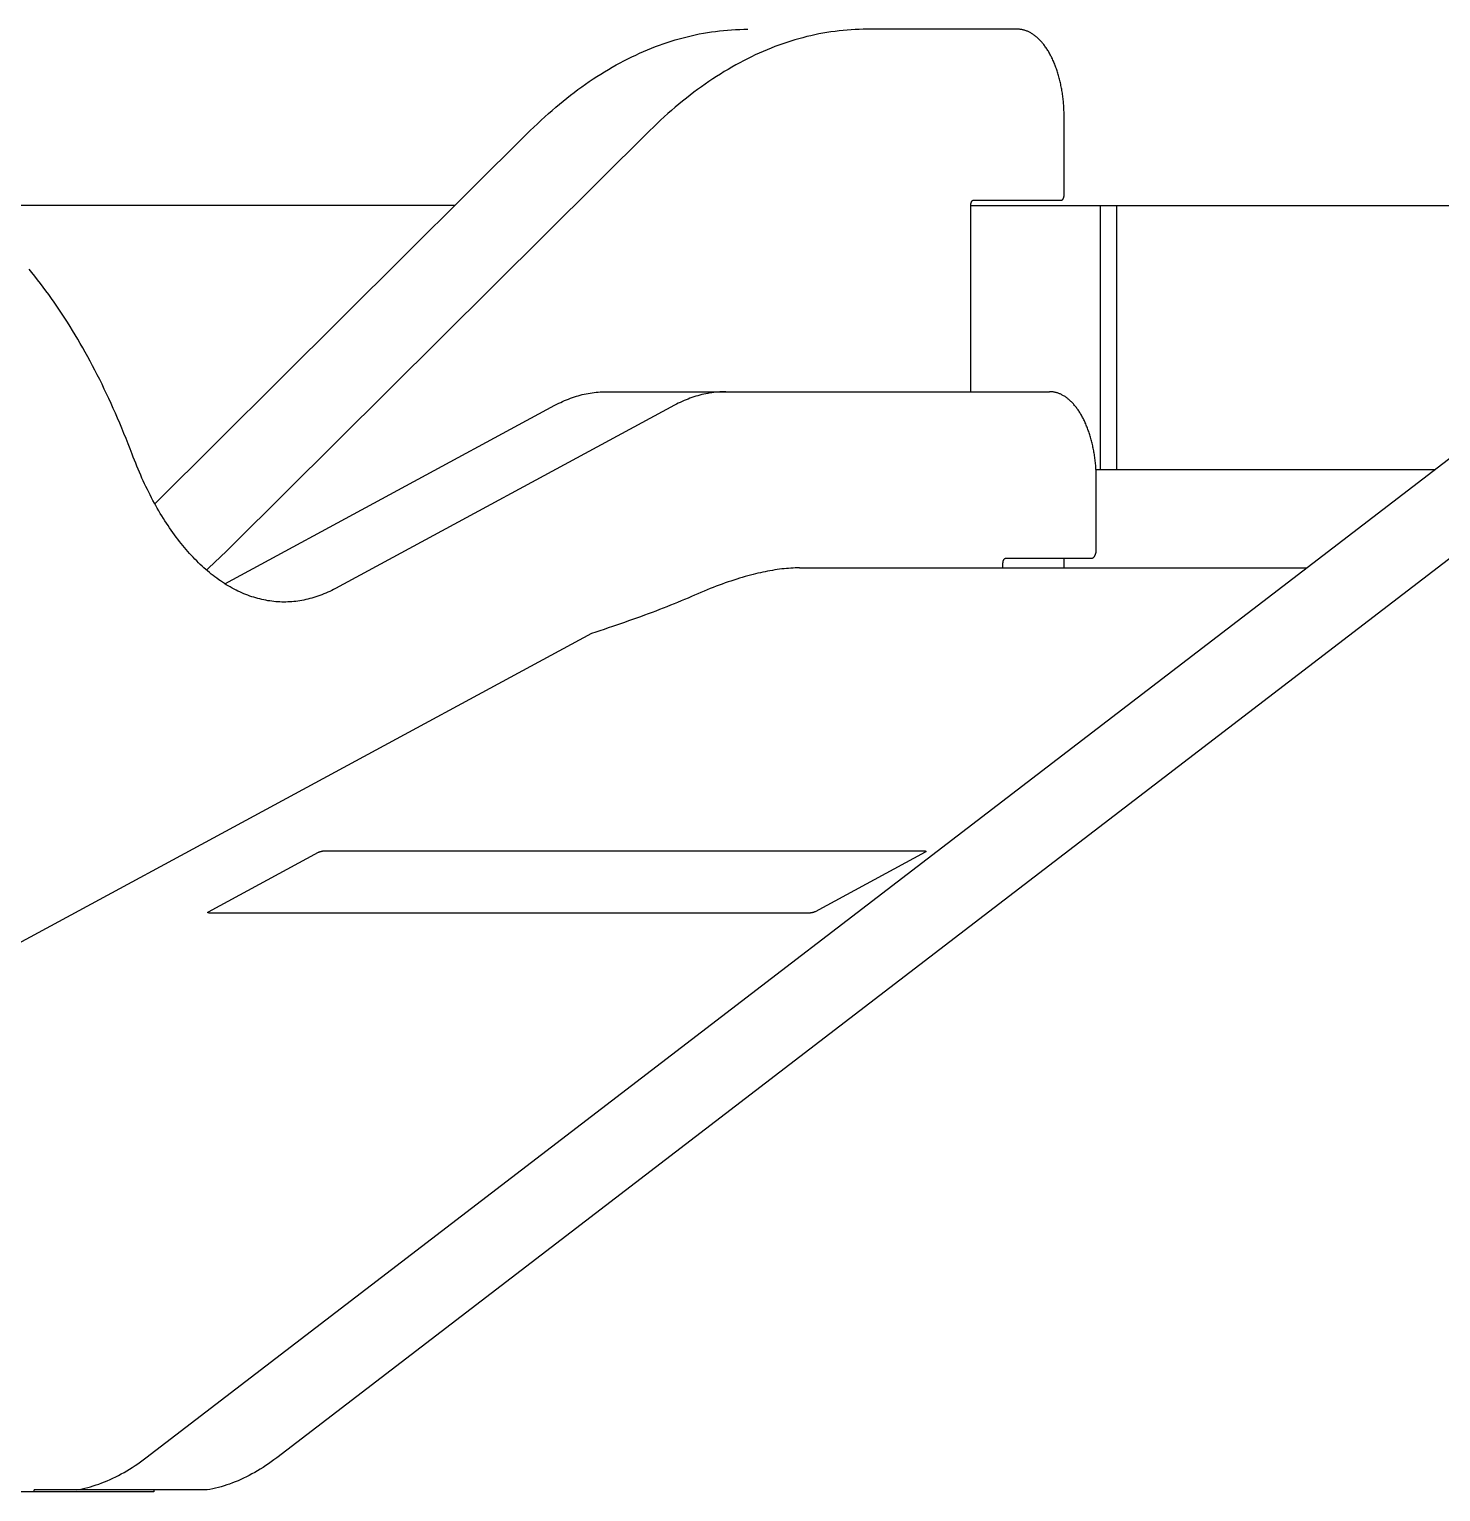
# Model space of a CAD drawing. Header units: millimetres. Extents: x 1084702 to 1166801, y 36632 to 124519.
# Drawn here: x 1098689.4 to 1098769.6, y 57932 to 58015 of the extents above; entities that cross this region are included whole.
import ezdxf

# ---------------------------------------------------------------- set-up
doc = ezdxf.new("R2010")
doc.units = ezdxf.units.MM
doc.header["$LTSCALE"] = 250
doc.linetypes.add('CENTER', pattern=[3, 2.5, -0.25, 0, -0.25])
doc.layers.get('0').update_dxf_attribs({"color": 255})

# ---------------------------------------------------------------- blocks, each defined once
blk = doc.blocks.new('PK65002M m platform_top')
at = {"linetype": 'Continuous'}
for p, q in [((-10549.051, 3439.602), (-10546.027, 3439.602)), ((-10546.027, 3439.602), (-10546.027, 3439.704)), ((-10546.027, 3439.704), (-10516.192, 3439.704)), ((-10546.027, 3439.602), (-10539.243, 3439.602)), ((-10539.243, 3439.704), (-10539.243, 3439.602)), ((-10570.866, 3390.983), (-10482.745, 3438.666)), ((-10629.396, 3379.192), (-10553.001, 3437.772)), ((-10545.58, 3437.772), (-10621.975, 3379.192)), ((-10589.807, 3403.4), (-10583.567, 3406.777)), ((-10583.159, 3406.86), (-10549.237, 3406.86)), ((-10549.136, 3406.777), (-10555.376, 3403.4)), ((-10555.783, 3403.318), (-10589.705, 3403.318)), ((-10575.573, 3378.032), (-10556.342, 3388.426)), ((-10550.052, 3388.159), (-10568.789, 3378.032)), ((-10582.677, 3387.262), (-10611.451, 3387.262)), ((-10594.381, 3386.712), (-10599.256, 3386.712)), ((-10597.694, 3387.262), (-10597.694, 3386.712)), ((-10594.222, 3387.262), (-10594.222, 3387.012)), ((-10599.521, 3386.212), (-10599.521, 3382.259)), ((-10574.179, 3362.44), (-10550.495, 3385.97)), ((-10546.079, 3383.616), (-10567.394, 3362.44)), ((-10618.724, 3381.685), (-10599.503, 3381.685)), ((-10600.68, 3381.685), (-10600.68, 3366.685)), ((-10599.755, 3381.685), (-10599.755, 3366.685)), ((-10571.707, 3377.259), (-10596.871, 3377.259)), ((-10592.395, 3377.259), (-10592.395, 3366.683)), ((-10592.395, 3366.685), (-10639.935, 3366.685)), ((-10563.122, 3366.685), (-10535.157, 3366.685)), ((-10597.694, 3366.083), (-10597.694, 3361.683)), ((-10592.554, 3366.383), (-10597.535, 3366.383)), ((-10595.044, 3356.683), (-10586.522, 3356.683))]:
    blk.add_line(p, q, dxfattribs=at)
for points in [[(-10553.001, 3437.772), (-10552.846, 3437.889), (-10552.691, 3438.002), (-10552.536, 3438.111), (-10552.38, 3438.217), (-10552.224, 3438.319), (-10552.068, 3438.418), (-10551.911, 3438.513), (-10551.754, 3438.605), (-10551.597, 3438.693), (-10551.44, 3438.777), (-10551.282, 3438.858), (-10551.124, 3438.935), (-10550.965, 3439.008), (-10550.807, 3439.078), (-10550.648, 3439.144), (-10550.489, 3439.206), (-10550.33, 3439.265), (-10550.171, 3439.32), (-10550.011, 3439.371), (-10549.852, 3439.419), (-10549.692, 3439.463), (-10549.532, 3439.503), (-10549.372, 3439.54), (-10549.212, 3439.573), (-10549.051, 3439.602)], [(-10541.63, 3439.602), (-10541.791, 3439.573), (-10541.951, 3439.54), (-10542.111, 3439.503), (-10542.271, 3439.463), (-10542.43, 3439.419), (-10542.59, 3439.371), (-10542.749, 3439.32), (-10542.909, 3439.265), (-10543.068, 3439.206), (-10543.227, 3439.144), (-10543.385, 3439.078), (-10543.544, 3439.008), (-10543.702, 3438.935), (-10543.86, 3438.858), (-10544.018, 3438.777), (-10544.176, 3438.693), (-10544.333, 3438.605), (-10544.49, 3438.513), (-10544.646, 3438.418), (-10544.803, 3438.32), (-10544.959, 3438.217), (-10545.115, 3438.111), (-10545.27, 3438.002), (-10545.425, 3437.889), (-10545.58, 3437.772)], [(-10583.567, 3406.777), (-10583.562, 3406.779), (-10583.557, 3406.782), (-10583.551, 3406.785), (-10583.546, 3406.787), (-10583.54, 3406.79), (-10583.534, 3406.792), (-10583.528, 3406.795), (-10583.522, 3406.797), (-10583.515, 3406.799), (-10583.509, 3406.802), (-10583.502, 3406.804), (-10583.495, 3406.807), (-10583.487, 3406.809), (-10583.48, 3406.811), (-10583.472, 3406.814), (-10583.464, 3406.816), (-10583.457, 3406.818), (-10583.448, 3406.82), (-10583.44, 3406.823), (-10583.432, 3406.825), (-10583.423, 3406.827), (-10583.415, 3406.829), (-10583.406, 3406.831), (-10583.397, 3406.833), (-10583.389, 3406.834), (-10583.38, 3406.836), (-10583.371, 3406.838), (-10583.362, 3406.84), (-10583.353, 3406.841), (-10583.344, 3406.843), (-10583.335, 3406.844), (-10583.326, 3406.846), (-10583.317, 3406.847), (-10583.307, 3406.848), (-10583.298, 3406.85), (-10583.289, 3406.851), (-10583.28, 3406.852), (-10583.271, 3406.853), (-10583.262, 3406.854), (-10583.253, 3406.855), (-10583.244, 3406.856), (-10583.235, 3406.856), (-10583.226, 3406.857), (-10583.218, 3406.858), (-10583.209, 3406.858), (-10583.2, 3406.859), (-10583.192, 3406.859), (-10583.184, 3406.859), (-10583.175, 3406.859), (-10583.167, 3406.86), (-10583.159, 3406.86)], [(-10549.237, 3406.86), (-10549.23, 3406.86), (-10549.222, 3406.859), (-10549.215, 3406.859), (-10549.207, 3406.859), (-10549.2, 3406.859), (-10549.194, 3406.858), (-10549.187, 3406.858), (-10549.18, 3406.857), (-10549.174, 3406.856), (-10549.168, 3406.856), (-10549.162, 3406.855), (-10549.156, 3406.854), (-10549.151, 3406.853), (-10549.145, 3406.852), (-10549.14, 3406.851), (-10549.136, 3406.85), (-10549.131, 3406.849), (-10549.127, 3406.847), (-10549.123, 3406.846), (-10549.119, 3406.844), (-10549.115, 3406.843), (-10549.112, 3406.841), (-10549.109, 3406.84), (-10549.106, 3406.838), (-10549.104, 3406.836), (-10549.101, 3406.834), (-10549.099, 3406.833), (-10549.098, 3406.831), (-10549.096, 3406.829), (-10549.095, 3406.827), (-10549.094, 3406.825), (-10549.094, 3406.823), (-10549.094, 3406.822)], [(-10549.094, 3406.822), (-10549.094, 3406.821), (-10549.094, 3406.818), (-10549.094, 3406.816), (-10549.094, 3406.814), (-10549.095, 3406.812), (-10549.096, 3406.809), (-10549.098, 3406.807), (-10549.099, 3406.805), (-10549.101, 3406.802), (-10549.104, 3406.8), (-10549.106, 3406.797), (-10549.109, 3406.795), (-10549.112, 3406.792), (-10549.115, 3406.79), (-10549.119, 3406.787), (-10549.123, 3406.785), (-10549.127, 3406.782), (-10549.131, 3406.779), (-10549.136, 3406.777)], [(-10589.849, 3403.355), (-10589.849, 3403.357), (-10589.849, 3403.359), (-10589.849, 3403.361), (-10589.848, 3403.363), (-10589.847, 3403.366), (-10589.846, 3403.368), (-10589.845, 3403.37), (-10589.843, 3403.373), (-10589.841, 3403.375), (-10589.839, 3403.378), (-10589.836, 3403.38), (-10589.834, 3403.383), (-10589.831, 3403.385), (-10589.827, 3403.388), (-10589.824, 3403.39), (-10589.82, 3403.393), (-10589.816, 3403.395), (-10589.811, 3403.398), (-10589.807, 3403.4)], [(-10589.705, 3403.318), (-10589.713, 3403.318), (-10589.72, 3403.318), (-10589.728, 3403.318), (-10589.735, 3403.318), (-10589.742, 3403.319), (-10589.749, 3403.319), (-10589.756, 3403.32), (-10589.762, 3403.32), (-10589.769, 3403.321), (-10589.775, 3403.322), (-10589.781, 3403.322), (-10589.786, 3403.323), (-10589.792, 3403.324), (-10589.797, 3403.325), (-10589.802, 3403.326), (-10589.807, 3403.327), (-10589.812, 3403.329), (-10589.816, 3403.33), (-10589.82, 3403.331), (-10589.824, 3403.333), (-10589.827, 3403.334), (-10589.831, 3403.336), (-10589.834, 3403.338), (-10589.837, 3403.339), (-10589.839, 3403.341), (-10589.841, 3403.343), (-10589.843, 3403.345), (-10589.845, 3403.347), (-10589.846, 3403.348), (-10589.847, 3403.35), (-10589.848, 3403.353), (-10589.849, 3403.355), (-10589.849, 3403.355)], [(-10555.376, 3403.4), (-10555.381, 3403.398), (-10555.386, 3403.395), (-10555.391, 3403.393), (-10555.397, 3403.39), (-10555.402, 3403.388), (-10555.408, 3403.385), (-10555.414, 3403.383), (-10555.421, 3403.38), (-10555.427, 3403.378), (-10555.434, 3403.375), (-10555.441, 3403.373), (-10555.448, 3403.371), (-10555.455, 3403.368), (-10555.463, 3403.366), (-10555.47, 3403.364), (-10555.478, 3403.361), (-10555.486, 3403.359), (-10555.494, 3403.357), (-10555.502, 3403.355), (-10555.511, 3403.353), (-10555.519, 3403.351), (-10555.528, 3403.349), (-10555.536, 3403.347), (-10555.545, 3403.345), (-10555.554, 3403.343), (-10555.563, 3403.341), (-10555.572, 3403.339), (-10555.581, 3403.338), (-10555.59, 3403.336), (-10555.599, 3403.334), (-10555.608, 3403.333), (-10555.617, 3403.331), (-10555.626, 3403.33), (-10555.635, 3403.329), (-10555.644, 3403.328), (-10555.653, 3403.326), (-10555.662, 3403.325), (-10555.672, 3403.324), (-10555.681, 3403.323), (-10555.69, 3403.322), (-10555.698, 3403.322), (-10555.707, 3403.321), (-10555.716, 3403.32), (-10555.725, 3403.32), (-10555.734, 3403.319), (-10555.742, 3403.319), (-10555.751, 3403.318), (-10555.759, 3403.318), (-10555.767, 3403.318), (-10555.775, 3403.318), (-10555.783, 3403.318)], [(-10576.542, 3388.889), (-10576.349, 3388.971), (-10576.153, 3389.054), (-10575.956, 3389.137), (-10575.756, 3389.219), (-10575.555, 3389.301), (-10575.351, 3389.383), (-10575.145, 3389.465), (-10574.938, 3389.547), (-10574.728, 3389.629), (-10574.516, 3389.71), (-10574.302, 3389.792), (-10574.086, 3389.873), (-10573.868, 3389.953), (-10573.648, 3390.034), (-10573.427, 3390.115), (-10573.203, 3390.195), (-10572.977, 3390.275), (-10572.75, 3390.355), (-10572.521, 3390.434), (-10572.29, 3390.513), (-10572.057, 3390.592), (-10571.822, 3390.671), (-10571.585, 3390.75), (-10571.347, 3390.828), (-10571.107, 3390.906), (-10570.866, 3390.983)], [(-10556.342, 3388.426), (-10556.232, 3388.484), (-10556.122, 3388.54), (-10556.011, 3388.594), (-10555.9, 3388.645), (-10555.788, 3388.695), (-10555.677, 3388.742), (-10555.565, 3388.786), (-10555.452, 3388.829), (-10555.34, 3388.869), (-10555.227, 3388.907), (-10555.114, 3388.943), (-10555.001, 3388.976), (-10554.888, 3389.007), (-10554.775, 3389.036), (-10554.661, 3389.062), (-10554.548, 3389.086), (-10554.434, 3389.108), (-10554.32, 3389.127), (-10554.206, 3389.144), (-10554.091, 3389.159), (-10553.977, 3389.171), (-10553.863, 3389.181), (-10553.748, 3389.189), (-10553.634, 3389.195), (-10553.519, 3389.198), (-10553.424, 3389.199)], [(-10553.424, 3389.199), (-10553.405, 3389.198), (-10553.29, 3389.197), (-10553.176, 3389.193), (-10553.062, 3389.187), (-10552.948, 3389.178), (-10552.833, 3389.167), (-10552.719, 3389.154), (-10552.605, 3389.139), (-10552.491, 3389.121), (-10552.377, 3389.101), (-10552.263, 3389.078), (-10552.149, 3389.053), (-10552.036, 3389.026), (-10551.922, 3388.997), (-10551.809, 3388.965), (-10551.696, 3388.931), (-10551.583, 3388.895), (-10551.471, 3388.856), (-10551.359, 3388.815), (-10551.247, 3388.772), (-10551.135, 3388.726), (-10551.023, 3388.678), (-10550.912, 3388.628), (-10550.801, 3388.576), (-10550.69, 3388.521), (-10550.579, 3388.464), (-10550.469, 3388.405), (-10550.359, 3388.344), (-10550.25, 3388.28), (-10550.141, 3388.215), (-10550.033, 3388.147), (-10549.924, 3388.077), (-10549.817, 3388.004), (-10549.709, 3387.93), (-10549.603, 3387.853), (-10549.496, 3387.774), (-10549.39, 3387.693), (-10549.284, 3387.609), (-10549.179, 3387.524), (-10549.074, 3387.436), (-10548.97, 3387.347), (-10548.867, 3387.255), (-10548.763, 3387.161), (-10548.661, 3387.065), (-10548.559, 3386.967), (-10548.458, 3386.867), (-10548.357, 3386.764), (-10548.257, 3386.66), (-10548.157, 3386.554), (-10548.058, 3386.446), (-10547.96, 3386.335), (-10547.862, 3386.223), (-10547.765, 3386.109), (-10547.669, 3385.992), (-10547.573, 3385.874), (-10547.478, 3385.754), (-10547.383, 3385.631), (-10547.29, 3385.507), (-10547.197, 3385.382), (-10547.105, 3385.254), (-10547.013, 3385.124), (-10546.922, 3384.993), (-10546.833, 3384.859), (-10546.743, 3384.724), (-10546.655, 3384.587), (-10546.567, 3384.448), (-10546.48, 3384.307), (-10546.394, 3384.165), (-10546.309, 3384.021), (-10546.224, 3383.875), (-10546.141, 3383.727), (-10546.058, 3383.578), (-10545.976, 3383.427), (-10545.895, 3383.274), (-10545.815, 3383.12), (-10545.736, 3382.965), (-10545.658, 3382.807), (-10545.58, 3382.648), (-10545.504, 3382.488), (-10545.428, 3382.326), (-10545.354, 3382.162), (-10545.28, 3381.996), (-10545.207, 3381.83), (-10545.135, 3381.661), (-10545.064, 3381.492), (-10544.995, 3381.321), (-10544.926, 3381.148), (-10544.858, 3380.974), (-10544.791, 3380.799)], [(-10579.894, 3387.67), (-10579.74, 3387.712), (-10579.585, 3387.756), (-10579.428, 3387.801), (-10579.269, 3387.849), (-10579.109, 3387.899), (-10578.948, 3387.951), (-10578.785, 3388.005), (-10578.621, 3388.06), (-10578.456, 3388.118), (-10578.289, 3388.178), (-10578.121, 3388.24), (-10577.951, 3388.304), (-10577.78, 3388.37), (-10577.607, 3388.438), (-10577.433, 3388.508), (-10577.258, 3388.58), (-10577.081, 3388.654), (-10576.903, 3388.73), (-10576.723, 3388.808), (-10576.542, 3388.889)], [(-10582.677, 3387.262), (-10582.556, 3387.263), (-10582.433, 3387.265), (-10582.309, 3387.27), (-10582.184, 3387.277), (-10582.057, 3387.286), (-10581.929, 3387.296), (-10581.799, 3387.309), (-10581.669, 3387.323), (-10581.536, 3387.339), (-10581.403, 3387.358), (-10581.268, 3387.378), (-10581.132, 3387.4), (-10580.994, 3387.424), (-10580.856, 3387.45)], [(-10580.856, 3387.45), (-10580.722, 3387.476), (-10580.587, 3387.504), (-10580.451, 3387.534), (-10580.313, 3387.565), (-10580.175, 3387.599), (-10580.035, 3387.634), (-10579.894, 3387.67)], [(-10550.495, 3385.97), (-10550.154, 3386.305), (-10549.812, 3386.636), (-10549.469, 3386.962), (-10549.125, 3387.283), (-10549.014, 3387.384)], [(-10599.256, 3386.712), (-10599.263, 3386.712), (-10599.27, 3386.711), (-10599.278, 3386.71), (-10599.285, 3386.709), (-10599.292, 3386.707), (-10599.299, 3386.705), (-10599.306, 3386.703), (-10599.313, 3386.7), (-10599.32, 3386.697), (-10599.327, 3386.693), (-10599.334, 3386.69), (-10599.341, 3386.686), (-10599.347, 3386.681), (-10599.354, 3386.676), (-10599.361, 3386.671), (-10599.367, 3386.666), (-10599.374, 3386.66), (-10599.38, 3386.653), (-10599.386, 3386.647), (-10599.393, 3386.64), (-10599.399, 3386.633), (-10599.405, 3386.626), (-10599.411, 3386.618), (-10599.416, 3386.61), (-10599.422, 3386.601), (-10599.428, 3386.593), (-10599.433, 3386.584), (-10599.438, 3386.575), (-10599.443, 3386.565), (-10599.448, 3386.556), (-10599.453, 3386.546), (-10599.458, 3386.535), (-10599.463, 3386.525), (-10599.467, 3386.514), (-10599.471, 3386.503), (-10599.475, 3386.492), (-10599.479, 3386.481), (-10599.483, 3386.47), (-10599.487, 3386.458), (-10599.49, 3386.446), (-10599.493, 3386.434), (-10599.496, 3386.422), (-10599.499, 3386.409), (-10599.502, 3386.397), (-10599.505, 3386.384), (-10599.507, 3386.372), (-10599.509, 3386.359), (-10599.511, 3386.346), (-10599.513, 3386.333), (-10599.515, 3386.319), (-10599.516, 3386.306), (-10599.518, 3386.293), (-10599.519, 3386.279), (-10599.519, 3386.266), (-10599.52, 3386.252), (-10599.521, 3386.239), (-10599.521, 3386.225), (-10599.521, 3386.212)], [(-10594.222, 3387.012), (-10594.222, 3387.002), (-10594.222, 3386.993), (-10594.223, 3386.984), (-10594.223, 3386.975), (-10594.224, 3386.966), (-10594.225, 3386.957), (-10594.226, 3386.947), (-10594.227, 3386.938), (-10594.228, 3386.93), (-10594.229, 3386.921), (-10594.231, 3386.912), (-10594.233, 3386.903), (-10594.234, 3386.895), (-10594.236, 3386.886), (-10594.239, 3386.878), (-10594.241, 3386.87), (-10594.243, 3386.862), (-10594.246, 3386.854), (-10594.248, 3386.846), (-10594.251, 3386.838), (-10594.254, 3386.831), (-10594.257, 3386.824), (-10594.26, 3386.817), (-10594.263, 3386.81), (-10594.267, 3386.803), (-10594.27, 3386.796), (-10594.274, 3386.79), (-10594.277, 3386.784), (-10594.281, 3386.778), (-10594.285, 3386.772), (-10594.289, 3386.767), (-10594.293, 3386.762), (-10594.297, 3386.757), (-10594.301, 3386.752), (-10594.306, 3386.747), (-10594.31, 3386.743), (-10594.314, 3386.739), (-10594.319, 3386.735), (-10594.323, 3386.732), (-10594.328, 3386.729), (-10594.333, 3386.726), (-10594.337, 3386.723), (-10594.342, 3386.721), (-10594.347, 3386.719), (-10594.352, 3386.717), (-10594.356, 3386.715), (-10594.361, 3386.714), (-10594.366, 3386.713), (-10594.371, 3386.712), (-10594.376, 3386.712), (-10594.381, 3386.712)], [(-10599.521, 3382.259), (-10599.521, 3382.183), (-10599.52, 3382.106), (-10599.518, 3382.03), (-10599.516, 3381.954), (-10599.513, 3381.878), (-10599.51, 3381.802), (-10599.506, 3381.726), (-10599.501, 3381.65), (-10599.496, 3381.575), (-10599.49, 3381.499), (-10599.484, 3381.424), (-10599.477, 3381.349), (-10599.469, 3381.274), (-10599.461, 3381.2), (-10599.452, 3381.125), (-10599.443, 3381.051), (-10599.432, 3380.977), (-10599.422, 3380.904), (-10599.411, 3380.83), (-10599.399, 3380.757), (-10599.386, 3380.685), (-10599.373, 3380.612), (-10599.36, 3380.54), (-10599.345, 3380.469), (-10599.331, 3380.398), (-10599.315, 3380.328), (-10599.3, 3380.258), (-10599.283, 3380.188), (-10599.266, 3380.119), (-10599.249, 3380.05), (-10599.23, 3379.982), (-10599.212, 3379.914), (-10599.192, 3379.847), (-10599.173, 3379.781), (-10599.152, 3379.715), (-10599.132, 3379.649), (-10599.11, 3379.585), (-10599.088, 3379.521), (-10599.066, 3379.457), (-10599.043, 3379.395), (-10599.02, 3379.332), (-10598.996, 3379.271), (-10598.971, 3379.21), (-10598.947, 3379.15), (-10598.921, 3379.091), (-10598.895, 3379.032), (-10598.869, 3378.974), (-10598.842, 3378.917), (-10598.815, 3378.86), (-10598.787, 3378.805), (-10598.759, 3378.75), (-10598.731, 3378.696), (-10598.702, 3378.643), (-10598.672, 3378.591), (-10598.642, 3378.54), (-10598.612, 3378.489), (-10598.581, 3378.44), (-10598.55, 3378.391), (-10598.519, 3378.343), (-10598.487, 3378.296), (-10598.455, 3378.25), (-10598.422, 3378.205), (-10598.389, 3378.161), (-10598.356, 3378.117), (-10598.322, 3378.075), (-10598.288, 3378.034), (-10598.254, 3377.994), (-10598.22, 3377.954), (-10598.185, 3377.916), (-10598.149, 3377.879), (-10598.114, 3377.842), (-10598.078, 3377.807), (-10598.042, 3377.773), (-10598.005, 3377.74), (-10597.969, 3377.708), (-10597.932, 3377.677), (-10597.895, 3377.647), (-10597.857, 3377.618), (-10597.82, 3377.59), (-10597.782, 3377.563), (-10597.744, 3377.538), (-10597.706, 3377.513), (-10597.667, 3377.49), (-10597.628, 3377.467), (-10597.59, 3377.446), (-10597.551, 3377.426), (-10597.511, 3377.407), (-10597.472, 3377.389), (-10597.433, 3377.372), (-10597.393, 3377.357), (-10597.354, 3377.342), (-10597.314, 3377.329), (-10597.274, 3377.317), (-10597.234, 3377.306), (-10597.194, 3377.296), (-10597.154, 3377.287), (-10597.114, 3377.28), (-10597.073, 3377.273), (-10597.033, 3377.268), (-10596.993, 3377.264), (-10596.952, 3377.261), (-10596.912, 3377.259), (-10596.871, 3377.259)], [(-10544.791, 3380.799), (-10544.678, 3380.503), (-10544.564, 3380.209), (-10544.448, 3379.917), (-10544.331, 3379.626), (-10544.213, 3379.338), (-10544.093, 3379.052), (-10543.971, 3378.767), (-10543.848, 3378.485), (-10543.724, 3378.205), (-10543.599, 3377.927), (-10543.472, 3377.651), (-10543.344, 3377.377), (-10543.214, 3377.106), (-10543.084, 3376.837), (-10542.952, 3376.57), (-10542.819, 3376.306), (-10542.684, 3376.044), (-10542.549, 3375.784), (-10542.412, 3375.527), (-10542.273, 3375.272), (-10542.134, 3375.02), (-10541.993, 3374.769), (-10541.851, 3374.521), (-10541.708, 3374.276), (-10541.564, 3374.033), (-10541.418, 3373.792), (-10541.271, 3373.554), (-10541.123, 3373.318), (-10540.974, 3373.085), (-10540.824, 3372.855), (-10540.673, 3372.627), (-10540.521, 3372.402), (-10540.367, 3372.179), (-10540.213, 3371.96), (-10540.058, 3371.743), (-10539.902, 3371.528), (-10539.744, 3371.317), (-10539.586, 3371.108), (-10539.426, 3370.902), (-10539.266, 3370.698), (-10539.104, 3370.497), (-10538.942, 3370.299)], [(-10578.491, 3377.259), (-10578.378, 3377.26), (-10578.264, 3377.263), (-10578.15, 3377.269), (-10578.037, 3377.277), (-10577.923, 3377.288), (-10577.809, 3377.3), (-10577.696, 3377.315), (-10577.583, 3377.332), (-10577.47, 3377.352), (-10577.356, 3377.374), (-10577.243, 3377.398), (-10577.131, 3377.424), (-10577.018, 3377.453), (-10576.905, 3377.484), (-10576.793, 3377.517), (-10576.681, 3377.553), (-10576.569, 3377.591), (-10576.457, 3377.631), (-10576.346, 3377.673), (-10576.235, 3377.717), (-10576.124, 3377.764), (-10576.013, 3377.813), (-10575.903, 3377.865), (-10575.793, 3377.918), (-10575.683, 3377.974), (-10575.573, 3378.032)], [(-10568.789, 3378.032), (-10568.898, 3377.974), (-10569.008, 3377.918), (-10569.118, 3377.865), (-10569.228, 3377.813), (-10569.339, 3377.764), (-10569.45, 3377.718), (-10569.561, 3377.673), (-10569.672, 3377.631), (-10569.784, 3377.591), (-10569.896, 3377.553), (-10570.008, 3377.517), (-10570.12, 3377.484), (-10570.233, 3377.453), (-10570.346, 3377.424), (-10570.458, 3377.398), (-10570.571, 3377.374), (-10570.685, 3377.352), (-10570.798, 3377.333), (-10570.911, 3377.315), (-10571.025, 3377.3), (-10571.138, 3377.288), (-10571.252, 3377.277), (-10571.366, 3377.269), (-10571.479, 3377.263), (-10571.593, 3377.26), (-10571.707, 3377.259)], [(-10592.395, 3366.683), (-10592.395, 3366.673), (-10592.395, 3366.664), (-10592.395, 3366.655), (-10592.396, 3366.646), (-10592.397, 3366.637), (-10592.397, 3366.628), (-10592.398, 3366.618), (-10592.4, 3366.61), (-10592.401, 3366.601), (-10592.402, 3366.592), (-10592.404, 3366.583), (-10592.405, 3366.574), (-10592.407, 3366.566), (-10592.409, 3366.557), (-10592.411, 3366.549), (-10592.414, 3366.541), (-10592.416, 3366.533), (-10592.419, 3366.525), (-10592.421, 3366.517), (-10592.424, 3366.509), (-10592.427, 3366.502), (-10592.43, 3366.495), (-10592.433, 3366.488), (-10592.436, 3366.481), (-10592.44, 3366.474), (-10592.443, 3366.467), (-10592.447, 3366.461), (-10592.45, 3366.455), (-10592.454, 3366.449), (-10592.458, 3366.443), (-10592.462, 3366.438), (-10592.466, 3366.433), (-10592.47, 3366.428), (-10592.474, 3366.423), (-10592.478, 3366.418), (-10592.483, 3366.414), (-10592.487, 3366.41), (-10592.492, 3366.406), (-10592.496, 3366.403), (-10592.501, 3366.4), (-10592.505, 3366.397), (-10592.51, 3366.394), (-10592.515, 3366.392), (-10592.52, 3366.39), (-10592.524, 3366.388), (-10592.529, 3366.386), (-10592.534, 3366.385), (-10592.539, 3366.384), (-10592.544, 3366.383), (-10592.549, 3366.383), (-10592.554, 3366.383)], [(-10597.535, 3366.383), (-10597.54, 3366.383), (-10597.545, 3366.382), (-10597.55, 3366.381), (-10597.554, 3366.38), (-10597.559, 3366.379), (-10597.564, 3366.378), (-10597.569, 3366.376), (-10597.574, 3366.374), (-10597.578, 3366.371), (-10597.583, 3366.369), (-10597.588, 3366.366), (-10597.592, 3366.362), (-10597.597, 3366.359), (-10597.601, 3366.355), (-10597.606, 3366.351), (-10597.61, 3366.347), (-10597.614, 3366.343), (-10597.619, 3366.338), (-10597.623, 3366.333), (-10597.627, 3366.328), (-10597.631, 3366.322), (-10597.635, 3366.316), (-10597.638, 3366.311), (-10597.642, 3366.304), (-10597.646, 3366.298), (-10597.649, 3366.292), (-10597.652, 3366.285), (-10597.656, 3366.278), (-10597.659, 3366.271), (-10597.662, 3366.264), (-10597.665, 3366.256), (-10597.667, 3366.248), (-10597.67, 3366.241), (-10597.673, 3366.233), (-10597.675, 3366.225), (-10597.677, 3366.216), (-10597.679, 3366.208), (-10597.681, 3366.2), (-10597.683, 3366.191), (-10597.685, 3366.183), (-10597.686, 3366.174), (-10597.688, 3366.165), (-10597.689, 3366.156), (-10597.69, 3366.147), (-10597.691, 3366.138), (-10597.692, 3366.129), (-10597.693, 3366.12), (-10597.693, 3366.11), (-10597.694, 3366.101), (-10597.694, 3366.092), (-10597.694, 3366.083)], [(-10586.522, 3356.683), (-10586.293, 3356.685), (-10586.063, 3356.691), (-10585.834, 3356.7), (-10585.605, 3356.713), (-10585.376, 3356.73), (-10585.147, 3356.75), (-10584.918, 3356.775), (-10584.689, 3356.803), (-10584.46, 3356.835), (-10584.232, 3356.87), (-10584.003, 3356.909), (-10583.775, 3356.952), (-10583.547, 3356.999), (-10583.32, 3357.05), (-10583.092, 3357.104), (-10582.865, 3357.162), (-10582.638, 3357.223), (-10582.411, 3357.288), (-10582.185, 3357.357), (-10581.959, 3357.43), (-10581.733, 3357.506), (-10581.508, 3357.586), (-10581.283, 3357.67), (-10581.058, 3357.758), (-10580.834, 3357.849), (-10580.611, 3357.943), (-10580.387, 3358.042), (-10580.165, 3358.144), (-10579.942, 3358.249), (-10579.72, 3358.359), (-10579.499, 3358.471), (-10579.278, 3358.588), (-10579.058, 3358.708), (-10578.838, 3358.832), (-10578.619, 3358.959), (-10578.4, 3359.09), (-10578.183, 3359.224), (-10577.965, 3359.362), (-10577.749, 3359.504), (-10577.533, 3359.649), (-10577.317, 3359.797), (-10577.103, 3359.949), (-10576.889, 3360.105), (-10576.675, 3360.264), (-10576.463, 3360.426), (-10576.251, 3360.592), (-10576.04, 3360.762), (-10575.83, 3360.935), (-10575.621, 3361.111), (-10575.412, 3361.291), (-10575.204, 3361.474), (-10574.997, 3361.66), (-10574.791, 3361.85), (-10574.586, 3362.043), (-10574.382, 3362.24), (-10574.179, 3362.44)], [(-10567.394, 3362.44), (-10567.597, 3362.24), (-10567.802, 3362.044), (-10568.007, 3361.85), (-10568.213, 3361.661), (-10568.419, 3361.475), (-10568.627, 3361.292), (-10568.835, 3361.112), (-10569.044, 3360.936), (-10569.254, 3360.764), (-10569.465, 3360.594), (-10569.676, 3360.428), (-10569.888, 3360.266), (-10570.101, 3360.107), (-10570.315, 3359.952), (-10570.529, 3359.8), (-10570.744, 3359.651), (-10570.96, 3359.506), (-10571.177, 3359.365), (-10571.394, 3359.227), (-10571.612, 3359.092), (-10571.83, 3358.962), (-10572.049, 3358.834), (-10572.269, 3358.711), (-10572.489, 3358.59), (-10572.71, 3358.474), (-10572.931, 3358.361), (-10573.153, 3358.252), (-10573.375, 3358.146), (-10573.598, 3358.044), (-10573.821, 3357.945), (-10574.045, 3357.851), (-10574.269, 3357.76), (-10574.494, 3357.672), (-10574.719, 3357.588), (-10574.944, 3357.508), (-10575.17, 3357.432), (-10575.396, 3357.359), (-10575.622, 3357.29), (-10575.849, 3357.224), (-10576.076, 3357.163), (-10576.304, 3357.105), (-10576.531, 3357.05), (-10576.759, 3357), (-10576.988, 3356.953), (-10577.216, 3356.91), (-10577.444, 3356.871), (-10577.673, 3356.835), (-10577.902, 3356.803), (-10578.131, 3356.775), (-10578.361, 3356.751), (-10578.59, 3356.73), (-10578.819, 3356.713), (-10579.049, 3356.7), (-10579.279, 3356.691), (-10579.508, 3356.685), (-10579.737, 3356.683)], [(-10597.694, 3361.683), (-10597.694, 3361.606), (-10597.693, 3361.529), (-10597.691, 3361.452), (-10597.689, 3361.375), (-10597.686, 3361.298), (-10597.683, 3361.222), (-10597.678, 3361.145), (-10597.674, 3361.068), (-10597.668, 3360.992), (-10597.662, 3360.916), (-10597.656, 3360.84), (-10597.649, 3360.764), (-10597.641, 3360.689), (-10597.633, 3360.614), (-10597.624, 3360.539), (-10597.614, 3360.464), (-10597.604, 3360.389), (-10597.593, 3360.315), (-10597.581, 3360.241), (-10597.569, 3360.167), (-10597.556, 3360.094), (-10597.543, 3360.021), (-10597.529, 3359.949), (-10597.515, 3359.877), (-10597.5, 3359.805), (-10597.484, 3359.734), (-10597.468, 3359.664), (-10597.451, 3359.593), (-10597.434, 3359.524), (-10597.416, 3359.454), (-10597.398, 3359.386), (-10597.379, 3359.318), (-10597.359, 3359.25), (-10597.339, 3359.183), (-10597.318, 3359.116), (-10597.297, 3359.051), (-10597.275, 3358.986), (-10597.253, 3358.921), (-10597.23, 3358.857), (-10597.207, 3358.794), (-10597.183, 3358.732), (-10597.159, 3358.67), (-10597.134, 3358.609), (-10597.109, 3358.548), (-10597.083, 3358.489), (-10597.056, 3358.43), (-10597.03, 3358.372), (-10597.002, 3358.314), (-10596.975, 3358.258), (-10596.946, 3358.202), (-10596.918, 3358.148), (-10596.889, 3358.094), (-10596.859, 3358.04), (-10596.829, 3357.988), (-10596.799, 3357.937), (-10596.768, 3357.886), (-10596.737, 3357.836), (-10596.705, 3357.788), (-10596.673, 3357.74), (-10596.641, 3357.693), (-10596.608, 3357.647), (-10596.575, 3357.602), (-10596.542, 3357.558), (-10596.508, 3357.515), (-10596.474, 3357.473), (-10596.439, 3357.432), (-10596.404, 3357.392), (-10596.369, 3357.353), (-10596.334, 3357.315), (-10596.298, 3357.278), (-10596.262, 3357.242), (-10596.225, 3357.207), (-10596.189, 3357.173), (-10596.152, 3357.141), (-10596.114, 3357.109), (-10596.077, 3357.079), (-10596.039, 3357.049), (-10596.002, 3357.021), (-10595.963, 3356.994), (-10595.925, 3356.967), (-10595.886, 3356.942), (-10595.848, 3356.918), (-10595.809, 3356.896), (-10595.769, 3356.874), (-10595.73, 3356.853), (-10595.69, 3356.834), (-10595.651, 3356.816), (-10595.611, 3356.799), (-10595.571, 3356.783), (-10595.531, 3356.768), (-10595.491, 3356.755), (-10595.451, 3356.742), (-10595.41, 3356.731), (-10595.37, 3356.721), (-10595.329, 3356.712), (-10595.289, 3356.704), (-10595.248, 3356.698), (-10595.207, 3356.693), (-10595.167, 3356.688), (-10595.126, 3356.685), (-10595.085, 3356.684), (-10595.044, 3356.683)]]:
    blk.add_lwpolyline(points, dxfattribs=at)
blk = doc.blocks.new('1-deck_B4_1')
at = {"linetype": 'CENTER', "rotation": 180}
blk.add_blockref('PK65002M m platform_top', (70387.468, 26963.109), dxfattribs=at)

msp = doc.modelspace()

# ---------------------------------------------------------------- block references
msp.add_blockref('1-deck_B4_1', (1017763.013, 34408.576))

doc.saveas('drawing.dxf')
